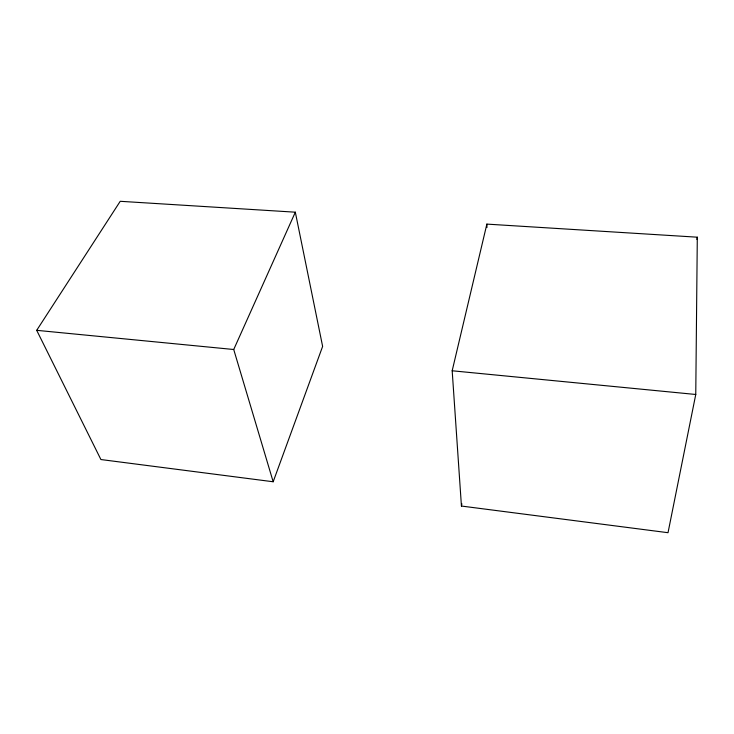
<?xml version="1.0" encoding="UTF-8"?>
<svg xmlns="http://www.w3.org/2000/svg" width="734" height="734" viewBox="0 0 734 734"><rect width="100%" height="100%" fill="white"/><g stroke="black" fill="none" stroke-linecap="round" stroke-linejoin="round"><path stroke-width="1.1" d="M695.759 394.479L697.3 237.192L486.871 224.109L452.181 370.771L461.438 506.047L668.023 532.701L695.759 394.479L452.181 370.771M696.915 239.449L697.3 237.192M461.438 506.047L461.888 503.799M273.176 481.761L322.63 346.402L295.325 212.19L120.22 201.299L36.7 330.328L100.907 459.539L273.176 481.761L233.724 349.503L295.325 212.19M36.7 330.328L233.724 349.503M486.871 224.109L486.963 227.531"/></g></svg>
